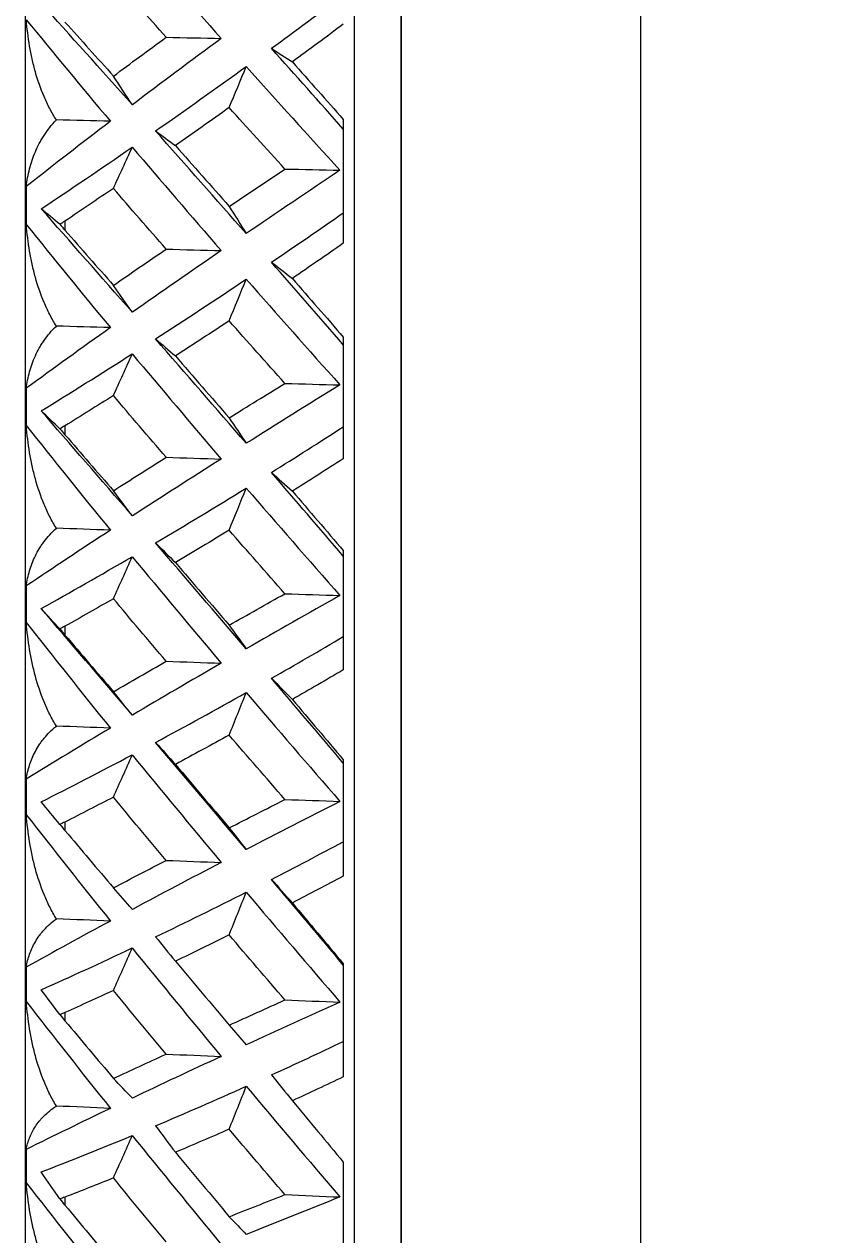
# Model space of a CAD drawing. Extents: x 541 to 1062, y 0 to 382.
# Drawn here: x 780.76 to 789.05, y 251.84 to 264.4 of the extents above; entities that cross this region are included whole.
import ezdxf

# ---------------------------------------------------------------- set-up
doc = ezdxf.new("R2010")
doc.units = 0
doc.header["$LTSCALE"] = 10
doc.header["$MEASUREMENT"] = 0
doc.header["$PDMODE"] = 3
doc.header["$PDSIZE"] = -10
doc.layers.get('0').update_dxf_attribs({"linetype": 'CONTINUOUS'})
doc.layers.get('DEFPOINTS').update_dxf_attribs({"linetype": 'CONTINUOUS'})
doc.layers.add('1', color=7, linetype='CONTINUOUS')
doc.styles.add('Daelim Dimension', font='')
doc.styles.get('Daelim Dimension').set_extended_font_data('NanumGothic')
doc.dimstyles.new('DEFAULT', dxfattribs={"dimscale": 2, "dimtxt": 2, "dimasz": 2, "dimexe": 0, "dimexo": 2, "dimgap": 1, "dimtad": 1, "dimdec": 1, "dimzin": 9, "dimdsep": 46, "dimtxsty": 'Daelim Dimension', "dimcen": 0.5, "dimclrd": 252, "dimclre": 252, "dimclrt": 3, "dimadec": 1, "dimazin": 0, "dimtfac": 1, "dimtdec": 1, "dimtix": 1, "dimtmove": 0, "dimatfit": 3, "dimfxl": 1, "dimtolj": 1, "dimtzin": 1, "dimlwd": 9, "dimlwe": 9, "dimarcsym": 0})

# ---------------------------------------------------------------- blocks, each defined once
blk = doc.blocks.new('*D9')
at = {"color": 5, "linetype": 'ByBlock', "lineweight": 9, "ltscale": 0.5, "transparency": 16777216}
for p, q in [((729.638, 97.539), (729.638, 341.221)), ((733.638, 341.221), (805.042, 341.221)), ((809.042, 265.765), (809.042, 341.221))]:
    blk.add_line(p, q, dxfattribs=at)
at = {"color": 5, "ltscale": 0.5, "transparency": 16777216}
for points in [[(733.638, 341.887), (733.638, 340.554), (729.638, 341.221)], [(805.042, 341.887), (805.042, 340.554), (809.042, 341.221)]]:
    blk.add_solid(points, dxfattribs=at)
at = {"layer": 'DEFPOINTS', "color": 0, "ltscale": 0.5, "transparency": 16777216}
for p in [(809.042, 341.221), (809.042, 261.765), (729.638, 93.539)]:
    blk.add_point(p, dxfattribs=at)
at = {"color": 7, "ltscale": 0.5, "transparency": 16777216, "insert": (769.34, 346.221), "char_height": 6, "attachment_point": 5, "style": 'Daelim Dimension'}
blk.add_mtext('\\A1;79.4', dxfattribs=at)

msp = doc.modelspace()

# ---------------------------------------------------------------- linework, layer by layer
at = {"layer": '1', "color": 7, "linetype": 'Continuous', "lineweight": 18}
for p, q in [((784.182, 321.427), (784.182, 230.722)), ((784.671, 321.427), (784.671, 243.767))]:
    msp.add_line(p, q, dxfattribs=at)
at = {"layer": '1', "color": 7, "linetype": 'Continuous', "lineweight": 13}
for p, q in [((781.183, 262.353), (781.183, 262.257)), ((781.183, 260.229), (781.183, 260.136)), ((781.183, 258.149), (781.183, 258.057)), ((781.183, 256.118), (781.183, 256.029)), ((781.183, 254.142), (781.183, 254.055)), ((781.183, 252.226), (781.183, 252.142))]:
    msp.add_line(p, q, dxfattribs=at)
msp.add_open_spline([(787.156, 241.147), (787.156, 241.819), (787.156, 242.524), (787.156, 244), (787.156, 244.772), (787.156, 246.385), (787.156, 247.225), (787.156, 248.976), (787.156, 249.886), (787.156, 251.776), (787.156, 252.755), (787.156, 254.781), (787.156, 255.828), (787.156, 257.987), (787.156, 259.098), (787.156, 261.381), (787.156, 262.552), (787.156, 264.948), (787.156, 266.173), (787.156, 268.668), (787.156, 269.938), (787.156, 272.513), (787.156, 273.819), (787.156, 276.454), (787.156, 277.783), (787.156, 280.454), (787.156, 281.795), (787.156, 284.475), (787.156, 285.814), (787.156, 288.476), (787.156, 289.799), (787.156, 292.414), (787.156, 293.707), (787.156, 296.248), (787.156, 297.496), (787.156, 299.937), (787.156, 301.128), (787.156, 303.443), (787.156, 304.567), (787.156, 306.736), (787.156, 307.781), (787.156, 309.786), (787.156, 310.746), (787.156, 312.574), (787.156, 313.442), (787.156, 315.083), (787.156, 315.856), (787.157, 317.307), (787.157, 317.983), (787.157, 319.241), (787.157, 319.822), (787.157, 320.89), (787.157, 321.377), (787.157, 322.261), (787.157, 322.657), (787.157, 323.365), (787.157, 323.676), (787.157, 324.218), (787.157, 324.449), (787.157, 324.836), (787.157, 324.992), (787.157, 325.238), (787.157, 325.327), (787.157, 325.443), (787.157, 325.47), (787.157, 325.47)], degree=3, knots=[0, 0, 0, 0, 0.03125, 0.03125, 0.0625, 0.0625, 0.09375, 0.09375, 0.125, 0.125, 0.15625, 0.15625, 0.1875, 0.1875, 0.21875, 0.21875, 0.25, 0.25, 0.28125, 0.28125, 0.3125, 0.3125, 0.34375, 0.34375, 0.375, 0.375, 0.40625, 0.40625, 0.4375, 0.4375, 0.46875, 0.46875, 0.5, 0.5, 0.53125, 0.53125, 0.5625, 0.5625, 0.59375, 0.59375, 0.625, 0.625, 0.65625, 0.65625, 0.6875, 0.6875, 0.71875, 0.71875, 0.75, 0.75, 0.78125, 0.78125, 0.8125, 0.8125, 0.84375, 0.84375, 0.875, 0.875, 0.90625, 0.90625, 0.9375, 0.9375, 0.96875, 0.96875, 1, 1, 1, 1], dxfattribs=at)
at = {"layer": '1', "color": 7, "linetype": 'Continuous', "lineweight": 18}
msp.add_rational_spline([(784.671, 243.621), (784.671, 277.589), (784.671, 321.97), (784.671, 321.97)], [1, 0.588455621576, 0.588455621576, 1], degree=3, dxfattribs=at)
for points, knots in [([(780.771, 276.074), (780.771, 273.302), (780.771, 270.529), (780.771, 265.09), (780.771, 262.424), (780.771, 257.3), (780.771, 254.843), (780.771, 250.232), (780.771, 248.078), (780.771, 244.157), (780.771, 242.39), (780.771, 239.309), (780.771, 237.995), (780.771, 235.873), (780.771, 235.064), (780.771, 233.983), (780.771, 233.71), (780.771, 233.709)], [0, 0, 0, 0, 0.12501, 0.12501, 0.25002, 0.25002, 0.37503, 0.37503, 0.50004, 0.50004, 0.625049, 0.625049, 0.750059, 0.750059, 0.875069, 0.875069, 1, 1, 1, 1]), ([(781.095, 263.402), (781.069, 263.44), (781.046, 263.48), (781.004, 263.561), (780.984, 263.602), (780.931, 263.727), (780.901, 263.813), (780.864, 263.945), (780.853, 263.99), (780.833, 264.079), (780.824, 264.124), (780.801, 264.259), (780.789, 264.35), (780.782, 264.441)], [0, 0, 0, 0, 0.125, 0.125, 0.25, 0.25, 0.5, 0.5, 0.625, 0.625, 0.75, 0.75, 1, 1, 1, 1]), ([(780.782, 262.712), (780.789, 262.773), (780.801, 262.834), (780.831, 262.954), (780.851, 263.013), (780.888, 263.1), (780.901, 263.129), (780.924, 263.172), (780.932, 263.186), (780.948, 263.214), (780.957, 263.228), (780.984, 263.27), (781.003, 263.297), (781.046, 263.351), (781.069, 263.376), (781.095, 263.402)], [0, 0, 0, 0, 0.25, 0.25, 0.5, 0.5, 0.625, 0.625, 0.6875, 0.6875, 0.75, 0.75, 0.875, 0.875, 1, 1, 1, 1]), ([(781.095, 261.263), (781.069, 261.302), (781.046, 261.343), (781.004, 261.425), (780.984, 261.466), (780.931, 261.593), (780.901, 261.681), (780.864, 261.814), (780.853, 261.86), (780.833, 261.95), (780.824, 261.996), (780.801, 262.133), (780.789, 262.225), (780.782, 262.317)], [0, 0, 0, 0, 0.125, 0.125, 0.25, 0.25, 0.5, 0.5, 0.625, 0.625, 0.75, 0.75, 1, 1, 1, 1]), ([(780.782, 260.618), (780.789, 260.676), (780.801, 260.732), (780.831, 260.845), (780.851, 260.9), (780.888, 260.982), (780.901, 261.008), (780.924, 261.049), (780.932, 261.062), (780.948, 261.088), (780.957, 261.101), (780.984, 261.14), (781.003, 261.166), (781.046, 261.215), (781.069, 261.24), (781.095, 261.263)], [0, 0, 0, 0, 0.25, 0.25, 0.5, 0.5, 0.625, 0.625, 0.6875, 0.6875, 0.75, 0.75, 0.875, 0.875, 1, 1, 1, 1]), ([(781.095, 259.165), (781.069, 259.205), (781.046, 259.245), (781.004, 259.328), (780.984, 259.371), (780.931, 259.499), (780.901, 259.588), (780.864, 259.723), (780.853, 259.768), (780.833, 259.86), (780.824, 259.906), (780.801, 260.044), (780.789, 260.137), (780.782, 260.231)], [0, 0, 0, 0, 0.125, 0.125, 0.25, 0.25, 0.5, 0.5, 0.625, 0.625, 0.75, 0.75, 1, 1, 1, 1]), ([(780.782, 258.567), (780.789, 258.62), (780.801, 258.673), (780.831, 258.777), (780.851, 258.829), (780.888, 258.904), (780.901, 258.929), (780.924, 258.966), (780.932, 258.979), (780.948, 259.003), (780.957, 259.015), (780.984, 259.051), (781.003, 259.075), (781.046, 259.121), (781.069, 259.143), (781.095, 259.165)], [0, 0, 0, 0, 0.25, 0.25, 0.5, 0.5, 0.625, 0.625, 0.6875, 0.6875, 0.75, 0.75, 0.875, 0.875, 1, 1, 1, 1]), ([(781.095, 257.113), (781.069, 257.153), (781.046, 257.194), (781.004, 257.278), (780.984, 257.321), (780.931, 257.451), (780.901, 257.54), (780.864, 257.676), (780.853, 257.722), (780.833, 257.814), (780.824, 257.861), (780.801, 258), (780.789, 258.094), (780.782, 258.188)], [0, 0, 0, 0, 0.125, 0.125, 0.25, 0.25, 0.5, 0.5, 0.625, 0.625, 0.75, 0.75, 1, 1, 1, 1]), ([(780.782, 256.563), (780.789, 256.612), (780.801, 256.661), (780.831, 256.757), (780.851, 256.804), (780.888, 256.874), (780.901, 256.897), (780.924, 256.931), (780.932, 256.942), (780.948, 256.965), (780.957, 256.976), (780.984, 257.009), (781.003, 257.031), (781.046, 257.073), (781.069, 257.093), (781.095, 257.113)], [0, 0, 0, 0, 0.25, 0.25, 0.5, 0.5, 0.625, 0.625, 0.6875, 0.6875, 0.75, 0.75, 0.875, 0.875, 1, 1, 1, 1]), ([(781.095, 255.113), (781.069, 255.154), (781.046, 255.195), (781.004, 255.28), (780.984, 255.322), (780.931, 255.453), (780.901, 255.542), (780.864, 255.679), (780.853, 255.726), (780.833, 255.819), (780.824, 255.865), (780.801, 256.005), (780.789, 256.099), (780.782, 256.194)], [0, 0, 0, 0, 0.125, 0.125, 0.25, 0.25, 0.5, 0.5, 0.625, 0.625, 0.75, 0.75, 1, 1, 1, 1]), ([(780.782, 254.613), (780.789, 254.658), (780.801, 254.703), (780.831, 254.79), (780.851, 254.833), (780.888, 254.896), (780.901, 254.917), (780.924, 254.948), (780.932, 254.959), (780.948, 254.979), (780.957, 254.989), (780.984, 255.019), (781.003, 255.039), (781.046, 255.077), (781.069, 255.095), (781.095, 255.113)], [0, 0, 0, 0, 0.25, 0.25, 0.5, 0.5, 0.625, 0.625, 0.6875, 0.6875, 0.75, 0.75, 0.875, 0.875, 1, 1, 1, 1]), ([(781.095, 253.171), (781.069, 253.212), (781.046, 253.253), (781.004, 253.338), (780.984, 253.381), (780.931, 253.512), (780.901, 253.601), (780.864, 253.739), (780.853, 253.785), (780.833, 253.878), (780.824, 253.925), (780.801, 254.066), (780.789, 254.16), (780.782, 254.255)], [0, 0, 0, 0, 0.125, 0.125, 0.25, 0.25, 0.5, 0.5, 0.625, 0.625, 0.75, 0.75, 1, 1, 1, 1]), ([(780.782, 252.722), (780.789, 252.763), (780.801, 252.803), (780.831, 252.881), (780.851, 252.92), (780.888, 252.977), (780.901, 252.996), (780.924, 253.023), (780.932, 253.033), (780.948, 253.051), (780.957, 253.06), (780.984, 253.087), (781.003, 253.104), (781.046, 253.138), (781.069, 253.155), (781.095, 253.171)], [0, 0, 0, 0, 0.25, 0.25, 0.5, 0.5, 0.625, 0.625, 0.6875, 0.6875, 0.75, 0.75, 0.875, 0.875, 1, 1, 1, 1]), ([(781.095, 251.292), (781.069, 251.332), (781.046, 251.374), (781.004, 251.458), (780.984, 251.501), (780.931, 251.632), (780.901, 251.722), (780.864, 251.86), (780.853, 251.906), (780.833, 251.999), (780.824, 252.046), (780.801, 252.186), (780.789, 252.28), (780.782, 252.375)], [0, 0, 0, 0, 0.125, 0.125, 0.25, 0.25, 0.5, 0.5, 0.625, 0.625, 0.75, 0.75, 1, 1, 1, 1])]:
    msp.add_open_spline(points, degree=3, knots=knots, dxfattribs=at)
for points in [[(781.881, 265.301), (782.18, 264.956), (782.488, 264.604), (782.805, 264.247)], [(782.232, 264.26), (782.046, 264.469), (781.864, 264.675), (781.686, 264.879)], [(783.325, 264.145), (783.574, 264.327), (783.823, 264.511), (784.071, 264.697)], [(781.882, 263.559), (781.551, 263.93), (781.236, 264.281), (780.937, 264.613)], [(780.782, 264.441), (781.064, 264.095), (781.355, 263.744), (781.655, 263.388)], [(781.183, 264.417), (781.351, 264.231), (781.519, 264.044), (781.686, 263.857)], [(784.071, 264.395), (783.895, 264.264), (783.718, 264.134), (783.542, 264.004)], [(781.686, 263.857), (781.865, 263.99), (782.047, 264.124), (782.232, 264.26)], [(782.232, 264.26), (782.423, 264.256), (782.614, 264.252), (782.805, 264.247)], [(782.805, 264.247), (782.488, 264.014), (782.18, 263.785), (781.882, 263.559)], [(783.325, 264.145), (783.398, 264.098), (783.47, 264.051), (783.542, 264.004)], [(784.071, 263.306), (783.823, 263.587), (783.574, 263.867), (783.325, 264.145)], [(782.123, 263.288), (782.437, 263.507), (782.751, 263.73), (783.064, 263.956)], [(782.886, 263.53), (782.946, 263.672), (783.005, 263.814), (783.064, 263.956)], [(783.064, 263.956), (783.383, 263.599), (783.707, 263.24), (784.036, 262.88)], [(783.542, 264.004), (783.718, 263.806), (783.895, 263.607), (784.071, 263.408)], [(781.882, 263.559), (781.817, 263.658), (781.751, 263.758), (781.686, 263.857)], [(782.886, 263.53), (782.701, 263.398), (782.515, 263.266), (782.329, 263.136)], [(783.465, 262.893), (783.27, 263.106), (783.077, 263.319), (782.886, 263.53)], [(781.655, 263.388), (781.355, 263.159), (781.064, 262.934), (780.782, 262.712)], [(781.655, 263.388), (781.468, 263.392), (781.281, 263.397), (781.095, 263.402)], [(784.071, 263.408), (784.071, 262.977), (784.071, 262.549), (784.071, 262.122)], [(782.123, 263.288), (782.192, 263.238), (782.26, 263.187), (782.329, 263.136)], [(783.064, 262.223), (782.751, 262.58), (782.437, 262.935), (782.123, 263.288)], [(782.329, 263.136), (782.515, 262.927), (782.701, 262.716), (782.886, 262.505)], [(780.937, 262.48), (781.236, 262.679), (781.551, 262.892), (781.881, 263.12)], [(781.686, 262.692), (781.751, 262.835), (781.816, 262.978), (781.881, 263.12)], [(781.881, 263.12), (782.18, 262.768), (782.488, 262.41), (782.805, 262.046)], [(782.886, 262.505), (783.077, 262.634), (783.27, 262.764), (783.465, 262.893)], [(784.036, 262.88), (783.707, 262.659), (783.383, 262.441), (783.064, 262.223)], [(783.465, 262.893), (783.655, 262.889), (783.846, 262.884), (784.036, 262.88)], [(780.782, 262.712), (780.782, 262.58), (780.782, 262.449), (780.782, 262.317)], [(781.686, 262.692), (781.518, 262.578), (781.351, 262.465), (781.183, 262.353)], [(782.232, 262.062), (782.046, 262.274), (781.864, 262.484), (781.686, 262.692)], [(782.886, 262.505), (782.946, 262.411), (783.005, 262.317), (783.064, 262.223)], [(781.129, 262.319), (781.065, 262.373), (781.001, 262.426), (780.937, 262.48)], [(781.882, 261.406), (781.551, 261.784), (781.236, 262.141), (780.937, 262.48)], [(783.325, 261.926), (783.574, 262.094), (783.823, 262.266), (784.071, 262.439)], [(780.782, 262.317), (781.064, 261.965), (781.355, 261.609), (781.655, 261.247)], [(781.183, 262.353), (781.165, 262.341), (781.147, 262.329), (781.129, 262.319)], [(781.129, 262.319), (781.147, 262.299), (781.165, 262.278), (781.183, 262.257)], [(781.183, 262.257), (781.351, 262.067), (781.519, 261.877), (781.686, 261.686)], [(781.686, 261.686), (781.865, 261.81), (782.047, 261.935), (782.232, 262.062)], [(782.805, 262.046), (782.488, 261.829), (782.18, 261.616), (781.882, 261.406)], [(782.232, 262.062), (782.423, 262.057), (782.614, 262.051), (782.805, 262.046)], [(784.071, 262.122), (783.895, 262), (783.718, 261.878), (783.542, 261.758)], [(783.325, 261.926), (783.398, 261.87), (783.47, 261.814), (783.542, 261.758)], [(784.071, 261.07), (783.823, 261.356), (783.574, 261.642), (783.325, 261.926)], [(782.123, 261.131), (782.437, 261.333), (782.751, 261.539), (783.064, 261.75)], [(782.886, 261.318), (782.946, 261.462), (783.005, 261.606), (783.064, 261.75)], [(783.064, 261.75), (783.383, 261.386), (783.707, 261.02), (784.036, 260.653)], [(783.542, 261.758), (783.718, 261.556), (783.895, 261.353), (784.071, 261.15)], [(781.882, 261.406), (781.817, 261.5), (781.751, 261.593), (781.686, 261.686)], [(781.655, 261.247), (781.355, 261.034), (781.064, 260.825), (780.782, 260.618)], [(781.655, 261.247), (781.468, 261.252), (781.281, 261.258), (781.095, 261.263)], [(782.886, 261.318), (782.701, 261.195), (782.515, 261.073), (782.329, 260.953)], [(783.465, 260.669), (783.27, 260.886), (783.077, 261.102), (782.886, 261.318)], [(782.123, 261.131), (782.192, 261.071), (782.26, 261.012), (782.329, 260.953)], [(783.064, 260.047), (782.751, 260.41), (782.437, 260.771), (782.123, 261.131)], [(784.071, 261.15), (784.071, 260.727), (784.071, 260.306), (784.071, 259.887)], [(780.937, 260.384), (781.236, 260.568), (781.551, 260.765), (781.881, 260.975)], [(781.686, 260.542), (781.751, 260.687), (781.816, 260.831), (781.881, 260.975)], [(781.881, 260.975), (782.18, 260.618), (782.488, 260.254), (782.805, 259.884)], [(782.329, 260.953), (782.515, 260.739), (782.701, 260.525), (782.886, 260.311)], [(780.782, 260.618), (780.782, 260.489), (780.782, 260.36), (780.782, 260.231)], [(782.886, 260.311), (783.077, 260.43), (783.27, 260.549), (783.465, 260.669)], [(784.036, 260.653), (783.707, 260.449), (783.383, 260.248), (783.064, 260.047)], [(783.465, 260.669), (783.655, 260.663), (783.846, 260.658), (784.036, 260.653)], [(781.686, 260.542), (781.518, 260.437), (781.351, 260.333), (781.183, 260.229)], [(782.232, 259.902), (782.046, 260.117), (781.864, 260.331), (781.686, 260.542)], [(781.129, 260.198), (781.065, 260.26), (781.001, 260.322), (780.937, 260.384)], [(781.882, 259.294), (781.551, 259.677), (781.236, 260.04), (780.937, 260.384)], [(782.886, 260.311), (782.946, 260.223), (783.005, 260.135), (783.064, 260.047)], [(780.782, 260.231), (781.064, 259.875), (781.355, 259.513), (781.655, 259.146)], [(781.183, 260.229), (781.165, 260.218), (781.147, 260.208), (781.129, 260.198)], [(781.129, 260.198), (781.147, 260.178), (781.165, 260.157), (781.183, 260.136)], [(781.183, 260.136), (781.351, 259.943), (781.519, 259.749), (781.686, 259.555)], [(783.325, 259.745), (783.574, 259.9), (783.823, 260.058), (784.071, 260.219)], [(781.686, 259.555), (781.865, 259.67), (782.047, 259.785), (782.232, 259.902)], [(782.805, 259.884), (782.488, 259.684), (782.18, 259.487), (781.882, 259.294)], [(782.232, 259.902), (782.423, 259.896), (782.614, 259.89), (782.805, 259.884)], [(784.071, 259.887), (783.895, 259.774), (783.718, 259.662), (783.542, 259.551)], [(783.325, 259.745), (783.398, 259.68), (783.47, 259.616), (783.542, 259.551)], [(784.071, 258.876), (783.823, 259.166), (783.574, 259.456), (783.325, 259.745)], [(781.882, 259.294), (781.817, 259.381), (781.751, 259.468), (781.686, 259.555)], [(782.123, 259.014), (782.437, 259.199), (782.751, 259.389), (783.064, 259.582)], [(782.886, 259.146), (782.946, 259.291), (783.005, 259.437), (783.064, 259.582)], [(783.064, 259.582), (783.383, 259.213), (783.707, 258.842), (784.036, 258.468)], [(783.542, 259.551), (783.718, 259.346), (783.895, 259.14), (784.071, 258.934)], [(781.655, 259.146), (781.355, 258.951), (781.064, 258.757), (780.782, 258.567)], [(781.655, 259.146), (781.468, 259.153), (781.281, 259.159), (781.095, 259.165)], [(782.886, 259.146), (782.701, 259.033), (782.515, 258.921), (782.329, 258.81)], [(783.465, 258.487), (783.27, 258.707), (783.077, 258.927), (782.886, 259.146)], [(782.123, 259.014), (782.192, 258.946), (782.26, 258.878), (782.329, 258.81)], [(783.064, 257.915), (782.751, 258.283), (782.437, 258.649), (782.123, 259.014)], [(780.937, 258.332), (781.236, 258.499), (781.551, 258.679), (781.881, 258.871)], [(781.686, 258.435), (781.751, 258.58), (781.816, 258.726), (781.881, 258.871)], [(781.881, 258.871), (782.18, 258.509), (782.488, 258.141), (782.805, 257.766)], [(784.071, 258.934), (784.071, 258.519), (784.071, 258.106), (784.071, 257.697)], [(782.329, 258.81), (782.515, 258.594), (782.701, 258.377), (782.886, 258.16)], [(780.782, 258.567), (780.782, 258.44), (780.782, 258.314), (780.782, 258.188)], [(782.886, 258.16), (783.077, 258.268), (783.27, 258.377), (783.465, 258.487)], [(783.465, 258.487), (783.655, 258.48), (783.846, 258.474), (784.036, 258.468)], [(781.686, 258.435), (781.518, 258.339), (781.351, 258.243), (781.183, 258.149)], [(782.232, 257.786), (782.046, 258.004), (781.864, 258.221), (781.686, 258.435)], [(784.036, 258.468), (783.707, 258.282), (783.383, 258.098), (783.064, 257.915)], [(781.129, 258.121), (781.065, 258.191), (781.001, 258.261), (780.937, 258.332)], [(781.882, 257.227), (781.551, 257.615), (781.236, 257.983), (780.937, 258.332)], [(780.782, 258.188), (781.064, 257.828), (781.355, 257.463), (781.655, 257.093)], [(781.183, 258.149), (781.165, 258.139), (781.147, 258.13), (781.129, 258.121)], [(781.129, 258.121), (781.147, 258.1), (781.165, 258.079), (781.183, 258.057)], [(782.886, 258.16), (782.946, 258.078), (783.005, 257.997), (783.064, 257.915)], [(781.183, 258.057), (781.351, 257.862), (781.519, 257.666), (781.686, 257.47)], [(783.325, 257.609), (783.574, 257.751), (783.823, 257.895), (784.071, 258.042)], [(781.686, 257.47), (781.865, 257.574), (782.047, 257.679), (782.232, 257.786)], [(782.805, 257.766), (782.488, 257.583), (782.18, 257.404), (781.882, 257.227)], [(782.232, 257.786), (782.423, 257.779), (782.614, 257.773), (782.805, 257.766)], [(783.325, 257.609), (783.398, 257.536), (783.47, 257.463), (783.542, 257.39)], [(784.071, 256.729), (783.823, 257.023), (783.574, 257.316), (783.325, 257.609)], [(784.071, 257.697), (783.895, 257.593), (783.718, 257.491), (783.542, 257.39)], [(781.882, 257.227), (781.817, 257.308), (781.751, 257.389), (781.686, 257.47)], [(782.123, 256.944), (782.437, 257.112), (782.751, 257.284), (783.064, 257.461)], [(782.886, 257.02), (782.946, 257.167), (783.005, 257.314), (783.064, 257.461)], [(783.064, 257.461), (783.383, 257.086), (783.707, 256.71), (784.036, 256.332)], [(783.542, 257.39), (783.718, 257.182), (783.895, 256.973), (784.071, 256.764)], [(781.655, 257.093), (781.468, 257.099), (781.281, 257.106), (781.095, 257.113)], [(781.655, 257.093), (781.355, 256.914), (781.064, 256.737), (780.782, 256.563)], [(782.886, 257.02), (782.701, 256.917), (782.515, 256.816), (782.329, 256.716)], [(783.465, 256.352), (783.27, 256.576), (783.077, 256.798), (782.886, 257.02)], [(782.123, 256.944), (782.192, 256.868), (782.26, 256.792), (782.329, 256.716)], [(783.064, 255.833), (782.751, 256.204), (782.437, 256.575), (782.123, 256.944)], [(780.937, 256.328), (781.236, 256.478), (781.551, 256.64), (781.881, 256.815)], [(781.686, 256.376), (781.751, 256.522), (781.816, 256.669), (781.881, 256.815)], [(781.881, 256.815), (782.18, 256.449), (782.488, 256.077), (782.805, 255.698)], [(784.071, 256.764), (784.071, 256.359), (784.071, 255.956), (784.071, 255.556)], [(782.329, 256.716), (782.515, 256.497), (782.701, 256.277), (782.886, 256.057)], [(780.782, 256.563), (780.782, 256.44), (780.782, 256.317), (780.782, 256.194)], [(781.686, 256.376), (781.518, 256.289), (781.351, 256.203), (781.183, 256.118)], [(782.232, 255.72), (782.046, 255.941), (781.864, 256.159), (781.686, 256.376)], [(782.886, 256.057), (783.077, 256.155), (783.27, 256.254), (783.465, 256.352)], [(783.465, 256.352), (783.655, 256.346), (783.846, 256.339), (784.036, 256.332)], [(781.129, 256.093), (781.065, 256.171), (781.001, 256.25), (780.937, 256.328)], [(784.036, 256.332), (783.707, 256.164), (783.383, 255.998), (783.064, 255.833)], [(780.782, 256.194), (781.064, 255.832), (781.355, 255.464), (781.655, 255.091)], [(781.183, 256.118), (781.165, 256.109), (781.147, 256.101), (781.129, 256.093)], [(781.129, 256.093), (781.147, 256.072), (781.165, 256.05), (781.183, 256.029)], [(781.183, 256.029), (781.351, 255.831), (781.519, 255.633), (781.686, 255.435)], [(782.886, 256.057), (782.946, 255.982), (783.005, 255.908), (783.064, 255.833)], [(783.325, 255.523), (783.574, 255.651), (783.823, 255.781), (784.071, 255.914)], [(781.686, 255.435), (781.865, 255.529), (782.047, 255.624), (782.232, 255.72)], [(782.232, 255.72), (782.423, 255.713), (782.614, 255.705), (782.805, 255.698)], [(782.805, 255.698), (782.488, 255.533), (782.18, 255.371), (781.882, 255.212)], [(783.325, 255.523), (783.398, 255.442), (783.47, 255.36), (783.542, 255.279)], [(784.071, 254.634), (783.823, 254.931), (783.574, 255.227), (783.325, 255.523)], [(784.071, 255.556), (783.895, 255.463), (783.718, 255.37), (783.542, 255.279)], [(781.882, 255.212), (781.817, 255.286), (781.751, 255.361), (781.686, 255.435)], [(782.123, 254.926), (782.437, 255.076), (782.751, 255.231), (783.064, 255.39)], [(782.886, 254.947), (782.946, 255.094), (783.005, 255.242), (783.064, 255.39)], [(783.064, 255.39), (783.383, 255.012), (783.707, 254.632), (784.036, 254.25)], [(783.542, 255.279), (783.718, 255.069), (783.895, 254.859), (784.071, 254.648)], [(781.655, 255.091), (781.355, 254.93), (781.064, 254.77), (780.782, 254.613)], [(781.655, 255.091), (781.468, 255.098), (781.281, 255.106), (781.095, 255.113)], [(782.123, 254.926), (782.192, 254.842), (782.26, 254.758), (782.329, 254.674)], [(782.886, 254.947), (782.701, 254.854), (782.515, 254.763), (782.329, 254.674)], [(783.465, 254.272), (783.27, 254.498), (783.077, 254.723), (782.886, 254.947)], [(780.937, 254.378), (781.236, 254.511), (781.551, 254.655), (781.881, 254.811)], [(781.686, 254.371), (781.751, 254.517), (781.816, 254.664), (781.881, 254.811)], [(781.881, 254.811), (782.18, 254.442), (782.488, 254.067), (782.805, 253.686)], [(780.782, 254.613), (780.782, 254.493), (780.782, 254.374), (780.782, 254.255)], [(782.329, 254.674), (782.515, 254.453), (782.701, 254.232), (782.886, 254.01)], [(784.071, 254.648), (784.071, 254.253), (784.071, 253.861), (784.071, 253.473)], [(781.129, 254.12), (781.065, 254.206), (781.001, 254.292), (780.937, 254.378)], [(781.686, 254.371), (781.518, 254.293), (781.351, 254.217), (781.183, 254.142)], [(782.232, 253.71), (782.046, 253.933), (781.864, 254.153), (781.686, 254.371)], [(780.782, 254.255), (781.064, 253.891), (781.355, 253.521), (781.655, 253.147)], [(782.886, 254.01), (783.077, 254.097), (783.27, 254.184), (783.465, 254.272)], [(784.036, 254.25), (783.707, 254.101), (783.383, 253.953), (783.064, 253.806)], [(783.465, 254.272), (783.655, 254.265), (783.846, 254.257), (784.036, 254.25)], [(781.183, 254.142), (781.165, 254.134), (781.147, 254.126), (781.129, 254.12)], [(781.129, 254.12), (781.147, 254.099), (781.165, 254.077), (781.183, 254.055)], [(781.183, 254.055), (781.351, 253.856), (781.519, 253.657), (781.686, 253.457)], [(782.886, 254.01), (782.946, 253.942), (783.005, 253.874), (783.064, 253.806)], [(783.325, 253.494), (783.574, 253.607), (783.823, 253.724), (784.071, 253.842)], [(781.686, 253.457), (781.865, 253.541), (782.047, 253.625), (782.232, 253.71)], [(782.232, 253.71), (782.423, 253.702), (782.614, 253.694), (782.805, 253.686)], [(782.805, 253.686), (782.488, 253.54), (782.18, 253.396), (781.882, 253.254)], [(781.882, 253.254), (781.817, 253.322), (781.751, 253.389), (781.686, 253.457)], [(783.325, 253.494), (783.398, 253.404), (783.47, 253.315), (783.542, 253.226)], [(784.071, 253.473), (783.895, 253.389), (783.718, 253.307), (783.542, 253.226)], [(782.123, 252.966), (782.437, 253.098), (782.751, 253.235), (783.064, 253.376)], [(782.886, 252.931), (782.946, 253.079), (783.005, 253.227), (783.064, 253.376)], [(783.064, 253.376), (783.383, 252.995), (783.707, 252.612), (784.036, 252.228)], [(783.542, 253.226), (783.718, 253.014), (783.895, 252.802), (784.071, 252.59)], [(781.655, 253.147), (781.355, 253.003), (781.064, 252.862), (780.782, 252.722)], [(781.655, 253.147), (781.468, 253.155), (781.281, 253.163), (781.095, 253.171)], [(782.123, 252.966), (782.192, 252.875), (782.26, 252.783), (782.329, 252.691)], [(780.937, 252.487), (781.236, 252.603), (781.551, 252.729), (781.881, 252.865)], [(781.686, 252.425), (781.751, 252.572), (781.816, 252.719), (781.881, 252.865)], [(781.881, 252.865), (782.18, 252.495), (782.488, 252.119), (782.805, 251.736)], [(782.886, 252.931), (782.701, 252.85), (782.515, 252.769), (782.329, 252.691)], [(783.465, 252.252), (783.27, 252.479), (783.077, 252.706), (782.886, 252.931)], [(780.782, 252.722), (780.782, 252.606), (780.782, 252.491), (780.782, 252.375)], [(782.329, 252.691), (782.515, 252.468), (782.701, 252.246), (782.886, 252.023)], [(784.071, 252.59), (784.071, 252.207), (784.071, 251.827), (784.071, 251.451)], [(781.129, 252.207), (781.065, 252.301), (781.001, 252.394), (780.937, 252.487)], [(780.782, 252.375), (781.064, 252.01), (781.355, 251.64), (781.655, 251.265)], [(781.686, 252.425), (781.518, 252.358), (781.351, 252.291), (781.183, 252.226)], [(782.232, 251.762), (782.046, 251.985), (781.864, 252.206), (781.686, 252.425)], [(781.183, 252.226), (781.165, 252.219), (781.147, 252.212), (781.129, 252.207)], [(781.129, 252.207), (781.147, 252.185), (781.165, 252.163), (781.183, 252.142)], [(782.886, 252.023), (783.077, 252.099), (783.27, 252.175), (783.465, 252.252)], [(784.036, 252.228), (783.707, 252.097), (783.383, 251.968), (783.064, 251.84)], [(783.465, 252.252), (783.655, 252.244), (783.846, 252.236), (784.036, 252.228)], [(781.183, 252.142), (781.351, 251.941), (781.519, 251.741), (781.686, 251.541)], [(782.886, 252.023), (782.946, 251.962), (783.005, 251.901), (783.064, 251.84)]]:
    msp.add_open_spline(points, degree=3, dxfattribs=at)

# ---------------------------------------------------------------- dimensions: what is measured, and where the dimension line sits
at = {"ltscale": 0.5}
dim = msp.add_linear_dim(base=(809.042, 341.221), p1=(729.638, 93.539), p2=(809.042, 261.765), dimstyle='DEFAULT', override={"dimtxt": 3, "dimclrd": 5, "dimclre": 5, "dimclrt": 7, "dimfxl": 1.25, "dimarcsym": 1}, dxfattribs=at)
dim.commit()
dim.dimension.update_dxf_attribs({"geometry": '*D9', "text_midpoint": (769.34, 346.221)})

doc.saveas('drawing.dxf')
